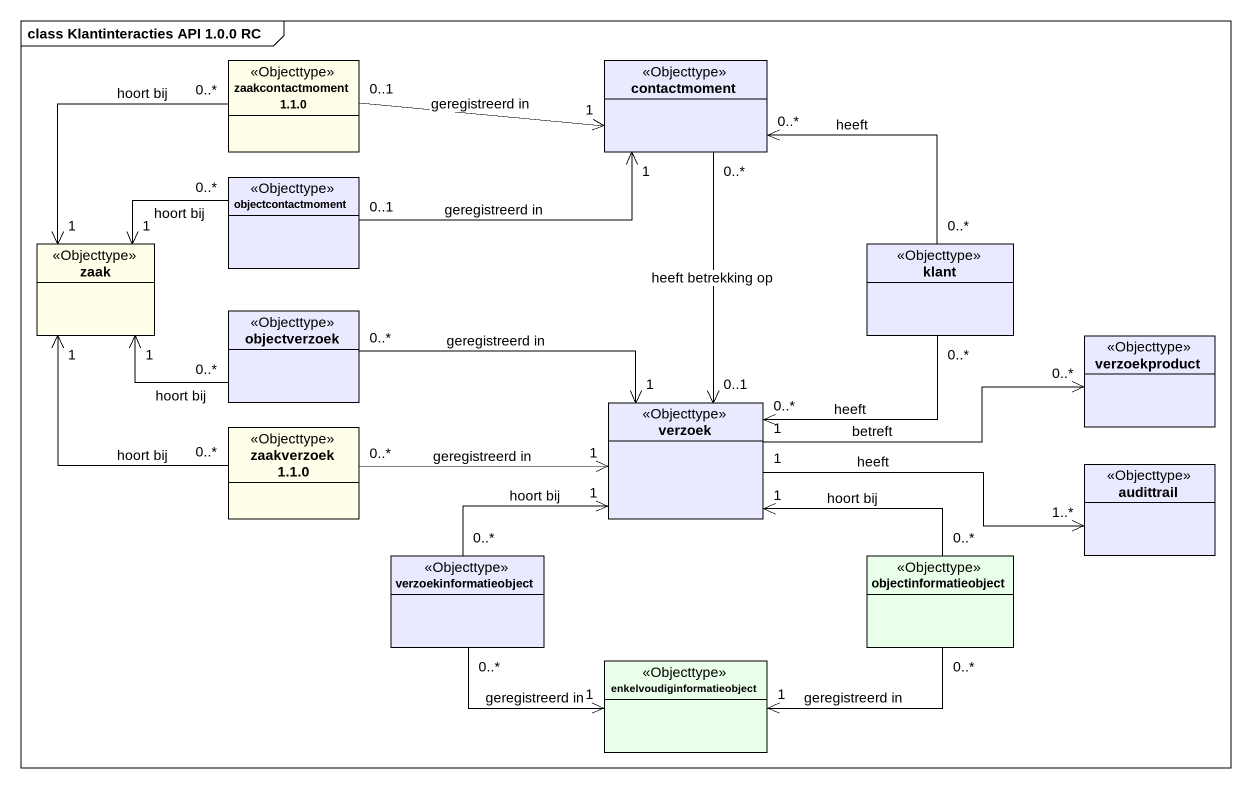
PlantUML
@startuml
mainframe class Klantinteracties API 1.0.0 RC
hide circle
hide empty members
class "zaakcontactmoment 1.1.0" as zaakcontactmoment_1_1_0 <<Objecttype>> #FFFFE9
class contactmoment <<Objecttype>> #E9E9FF
class objectcontactmoment <<Objecttype>> #E9E9FF
class zaak <<Objecttype>> #FFFFE9
class klant <<Objecttype>> #E9E9FF
class objectverzoek <<Objecttype>> #E9E9FF
class verzoekproduct <<Objecttype>> #E9E9FF
class "zaakverzoek 1.1.0" as zaakverzoek_1_1_0 <<Objecttype>> #FFFFE9
class verzoek <<Objecttype>> #E9E9FF
class audittrail <<Objecttype>> #E9E9FF
class verzoekinformatieobject <<Objecttype>> #E9E9FF
class objectinformatieobject <<Objecttype>> #E9FFE9
class enkelvoudiginformatieobject <<Objecttype>> #E9FFE9
zaakcontactmoment_1_1_0 "0..1" -right-> "1" contactmoment : geregistreerd in
contactmoment "1" <-left- "0..1" objectcontactmoment : geregistreerd in
contactmoment "0..*" --> "0..1" verzoek : heeft betrekking op
objectcontactmoment "0..*" -left-> "1" zaak : hoort bij
zaak "1" <-up- "0..*" zaakcontactmoment_1_1_0 : hoort bij
zaak "1" <-- "0..*" zaakverzoek_1_1_0 : hoort bij
klant "0..*" -up-> "0..*" contactmoment : heeft
klant "0..*" --> "0..*" verzoek : heeft
objectverzoek "0..*" -left-> "1" zaak : hoort bij
zaakverzoek_1_1_0 "0..*" -right-> "1" verzoek : geregistreerd in
verzoek "1" <-left- "0..*" objectverzoek : geregistreerd in
verzoek "1" -right-> "0..*" verzoekproduct : betreft
verzoek "1" -right-> "1..*" audittrail : heeft
verzoek "1" <-- "0..*" verzoekinformatieobject : hoort bij
verzoekinformatieobject "0..*" -right-> "1" enkelvoudiginformatieobject : geregistreerd in
objectinformatieobject "0..*" -left-> "1" verzoek : hoort bij
enkelvoudiginformatieobject "1" <-right- "0..*" objectinformatieobject : geregistreerd in
@enduml
